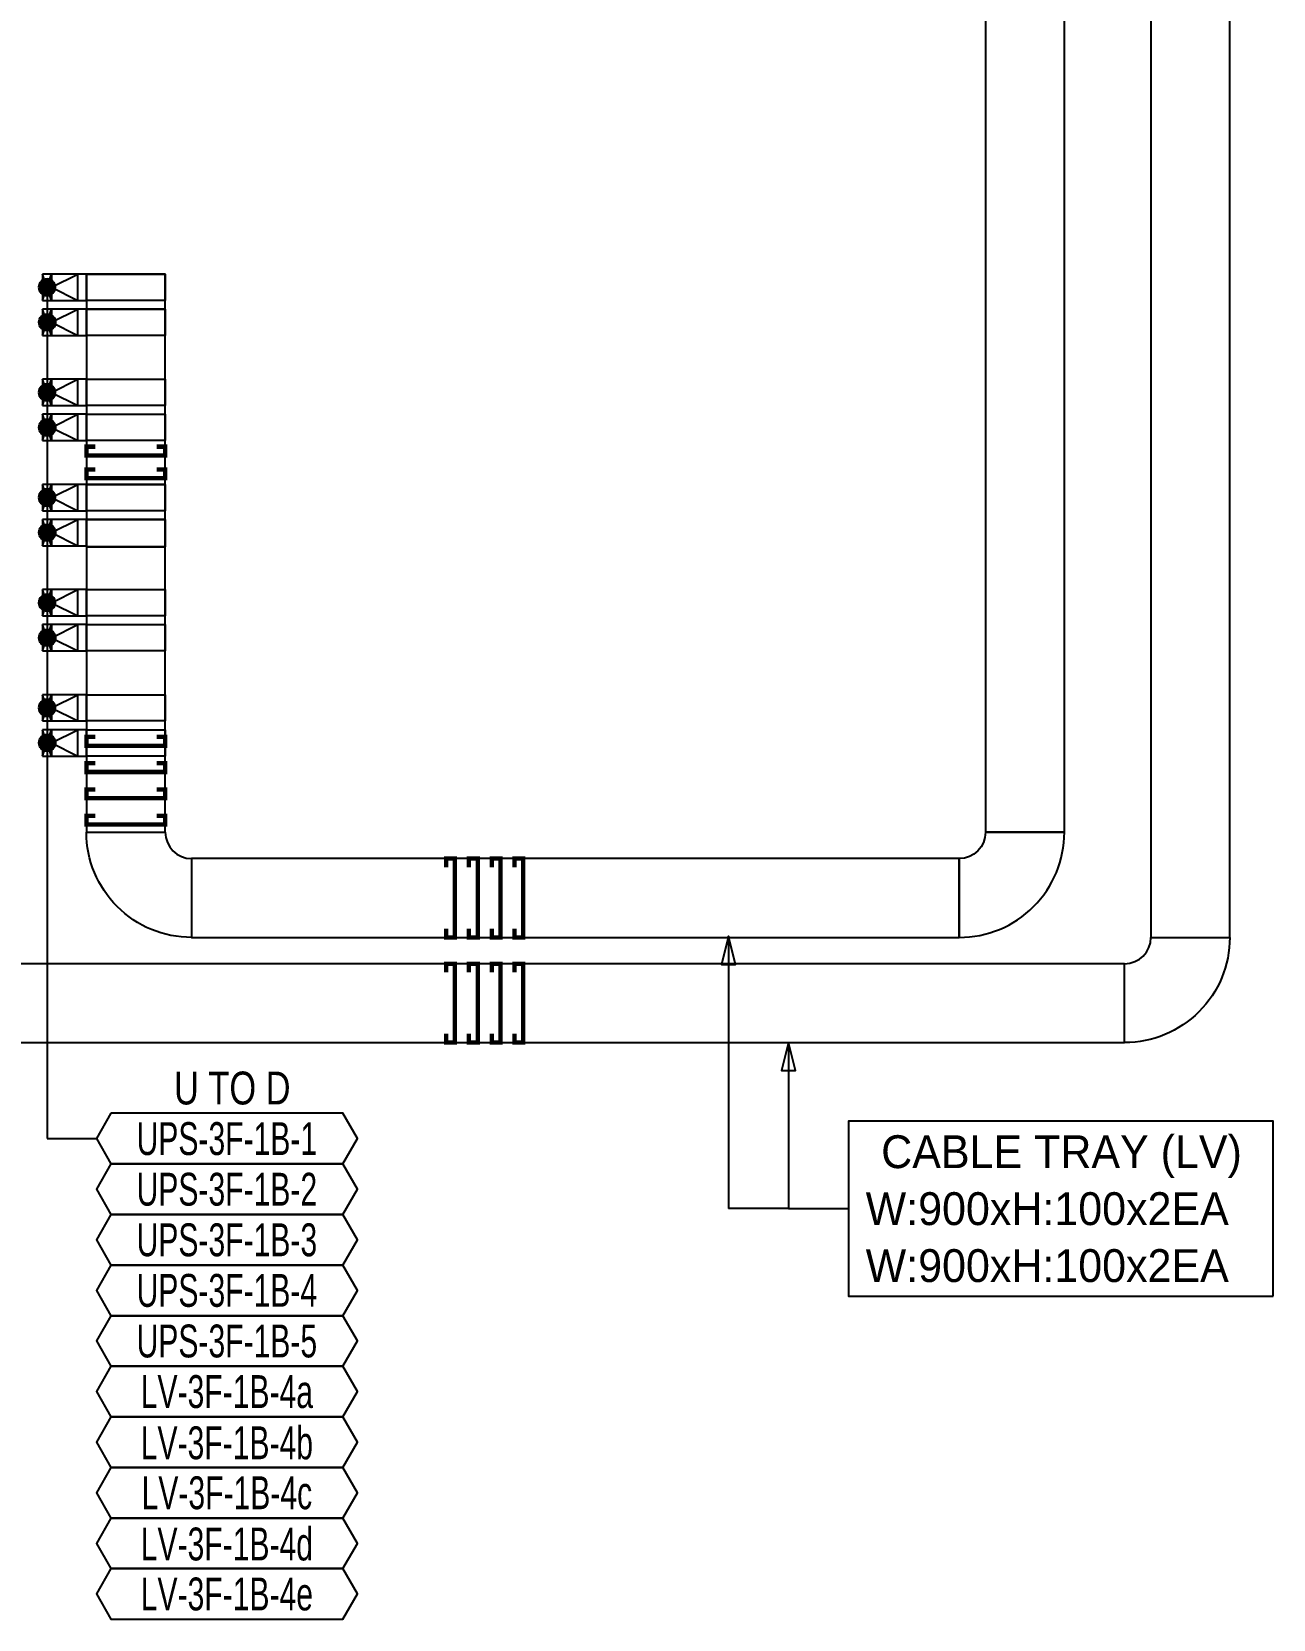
# Model space of a CAD drawing. Header units: millimetres. Extents: x 31670 to 374393, y -351975 to 839589.
# Drawn here: x 120231 to 134400, y 462823 to 480943 of the extents above; entities that cross this region are included whole.
import ezdxf
from ezdxf.enums import TextEntityAlignment as Align

# ---------------------------------------------------------------- set-up
doc = ezdxf.new("R2010")
doc.units = ezdxf.units.MM
doc.header["$LTSCALE"] = 150
for name, color, linetype in [('-----26 Electrical Cable Tray_HV_N', 30, 'Continuous'), ('-----26 Electrical Cable Tray_LV_UPS1', 6, 'Continuous'), ('-----26 Electrical Cable Tray_LV_UPS2', 2, 'Continuous'), ('-----29 주기', 1, 'Continuous'), ('-----30 Text', 2, 'Continuous'), ('-----99 Cable Schedule', 2, 'Continuous')]:
    doc.layers.add(name, color=color, linetype=linetype)
doc.styles.add('ELEC', font='')
doc.styles.get('ELEC').set_extended_font_data('Dotum')

# ---------------------------------------------------------------- blocks, each defined once
blk = doc.blocks.new('A$550585017316')
at = {"color": 0}
for p, q in [((400, 300), (0, 300)), ((0, 300), (0, 0)), ((500, 300), (400, 300)), ((500, 0), (500, 300)), ((0, 0), (400, 0)), ((400, 0), (500, 0))]:
    blk.add_line(p, q, dxfattribs=at)
at = {"color": 8}
for p, q in [((100, 0), (0, 300)), ((0, 0), (100, 300)), ((100, 150), (400, 300)), ((100, 300), (100, 0)), ((400, 0), (400, 300)), ((100, 150), (400, 0))]:
    blk.add_line(p, q, dxfattribs=at)
blk = doc.blocks.new('A$C9a0ab699')
h = blk.add_hatch(color=0)
edge = h.paths.add_edge_path()
edge.add_arc((64.00719340983778, 64.00719340983778), 64.0071934098378, 720.0000000000341, 1080.000000000034, ccw=False)
at = {"color": 0}
blk.add_circle((64.00719340983778, 64.00719340983778), 64.0071934098378, dxfattribs=at)

msp = doc.modelspace()

# ---------------------------------------------------------------- linework, layer by layer
at = {"layer": '-----26 Electrical Cable Tray_HV_N', "color": 1}
for p, q in [((128868.6259504194, 467509.2573009114), (128183.6449208446, 467509.2573009114)), ((129553.6069798315, 467506.08961607), (128868.6259502567, 467506.08961607))]:
    msp.add_line(p, q, dxfattribs=at)
msp.add_lwpolyline([(128183.6444547374, 470617.8330690305), (128103.6444547374, 470297.8330690305), (128263.6444547374, 470297.8330690305), (128183.6444547374, 470617.8330690305), (128183.6449208446, 467509.2573009114)], dxfattribs=at)
at = {"layer": '-----26 Electrical Cable Tray_HV_N', "color": 1, "elevation": 3.247652379101243e-10}
msp.add_lwpolyline([(128868.6260171974, 469405.0142936842), (128788.6260171974, 469085.0142936842), (128948.6260171974, 469085.0142936842), (128868.6260171974, 469405.0142936842), (128868.6259502567, 467506.08961607)], dxfattribs=at)
at = {"layer": '-----26 Electrical Cable Tray_HV_N', "color": 1, "elevation": 6.49530475820247e-10}
msp.add_lwpolyline([(134399.6263819708, 466509.2573009114), (134399.6263819708, 468509.2573009114), (129553.6069798315, 468509.2573009114), (129553.6069798315, 466509.2573009114)], close=True, dxfattribs=at)
at = {"layer": '-----26 Electrical Cable Tray_LV_UPS1'}
for points, elevation in [([(133003.568993891, 470605.0137205445), (133903.5689938909, 470605.0137205445), (133903.5302355582, 491655.0192670191), (133003.5302355583, 491655.0192670191)], 3.247652379101243e-10), ([(133003.568993891, 470605.0137205445), (133903.5689938909, 470605.0137205445), (133903.5302355582, 491655.0192670191), (133003.5302355583, 491655.0192670191)], 3.247652379101243e-10), ([(131115.5674277107, 471805.01267781), (132015.5674277106, 471805.01267781), (132015.571875288, 484305.0135400227), (131115.571875288, 484305.0135400227)], -2.703773425215623e-08), ([(131115.5674277107, 471805.01267781), (132015.5674277106, 471805.01267781), (132015.571875288, 484305.0135400227), (131115.571875288, 484305.0135400227)], -2.703773425215623e-08), ([(120854.5695667256, 471805.0169652536), (121754.5695667255, 471805.0169652536), (121754.5708990794, 478174.2234826541), (120854.5708990795, 478174.2234826541)], -3.999108645281667e-08), ([(120854.5706706454, 478175.8104017645), (121754.5708721486, 478175.8103983576), (121754.5708721486, 477875.8103983576), (120854.5706706454, 477875.8104017645)], -3.999108645281667e-08), ([(120854.5706706454, 476975.8104017645), (121754.5708721486, 476975.8103983576), (121754.5708721486, 476675.8103983576), (120854.5706706454, 476675.8104017645)], -3.999108645281667e-08), ([(120854.5695667256, 471805.0169652536), (121754.5695667255, 471805.0169652536), (121754.5708867949, 475774.2234837188), (120854.5708867949, 475774.2234837188)], -1.997648083490041e-08), ([(120854.5706706454, 475775.8104017645), (121754.5708721486, 475775.8103983576), (121754.5708721486, 475475.8103983576), (120854.5706706454, 475475.8104017645)], -3.999108645281667e-08), ([(120854.5706706454, 474575.8104017645), (121754.5708721486, 474575.8103983576), (121754.5708721486, 474275.8103983576), (120854.5706706454, 474275.8104017645)], -3.999108645281667e-08), ([(120854.5706706454, 473375.8104017645), (121754.5708721486, 473375.8103983576), (121754.5708721486, 473075.8103983576), (120854.5706706454, 473075.8104017645)], -3.999108645281667e-08), ([(122054.56989854, 471505.0169652535), (122054.56989854, 470605.0169652536), (130815.5674277106, 470605.0126778101), (130815.5674277106, 471505.01267781)], 3.247652379101243e-10), ([(122054.56989854, 471505.0169652535), (122054.56989854, 470605.0169652536), (130815.5674277106, 470605.0126778101), (130815.5674277106, 471505.01267781)], 3.247652379101243e-10), ([(117303.5700825595, 470305.0168339579), (117303.5700825595, 469405.016833958), (132703.568993891, 469405.0137205445), (132703.568993891, 470305.0137205445)], 3.247652379101243e-10), ([(117303.5700825595, 470305.0167248891), (117303.5700825595, 469405.0167248891), (132703.568993891, 469405.0137205445), (132703.568993891, 470305.0137205445)], 3.247652379101243e-10)]:
    msp.add_lwpolyline(points, close=True, dxfattribs=dict(at, elevation=elevation))
at = {"layer": '-----26 Electrical Cable Tray_LV_UPS1', "ltscale": 7.5, "const_width": 50}
for points, elevation in [([(121654.5667442848, 475946.6109542067), (121754.5667442848, 475946.6109542067), (121754.5667442848, 475846.6109542067), (120854.6370686557, 475846.6255038407), (120854.6370686557, 475946.6255038407), (120954.6370686557, 475946.6255038407)], -1.545434116767721e-08), ([(121654.4997229504, 472293.1446299443), (121754.4997229504, 472293.1446299443), (121754.4997229504, 472193.1446299443), (120854.5700473214, 472193.1591795784), (120854.5700473214, 472293.1591795784), (120954.5700473214, 472293.1591795784)], -1.99764808348713e-08), ([(121654.4997229504, 471993.1446299443), (121754.4997229504, 471993.1446299443), (121754.4997229504, 471893.1446299443), (120854.5700473214, 471893.1591795784), (120854.5700473214, 471993.1591795784), (120954.5700473214, 471993.1591795784)], -1.99764808348713e-08), ([(125479.8461627175, 471405.0191565961), (125479.8461627175, 471505.0191565961), (125579.8461627175, 471505.0191565961), (125579.8316130834, 470605.0894809671), (125479.8316130834, 470605.0894809671), (125479.8316130834, 470705.0894809671)], -4.197374429283965e-09), ([(125739.6621716087, 471405.0144308959), (125739.6621716087, 471505.0144308959), (125839.6621716087, 471505.0144308959), (125839.6476219746, 470605.0847552668), (125739.6476219746, 470605.0847552668), (125739.6476219746, 470705.0847552668)], 3.247652379101243e-10), ([(125479.8459201138, 470205.019221528), (125479.8459201138, 470305.019221528), (125579.8459201138, 470305.019221528), (125579.8313704798, 469405.089545899), (125479.8313704798, 469405.089545899), (125479.8313704798, 469505.089545899)], -4.197374429283965e-09), ([(125739.6619290051, 470205.0144958278), (125739.6619290051, 470305.0144958278), (125839.6619290051, 470305.0144958278), (125839.647379371, 469405.0848201988), (125739.647379371, 469405.0848201988), (125739.647379371, 469505.0848201988)], 3.247652379101243e-10)]:
    msp.add_lwpolyline(points, dxfattribs=dict(at, elevation=elevation))
at = {"layer": '-----26 Electrical Cable Tray_LV_UPS1'}
msp.add_lwpolyline([(120854.570771397, 475061.4107707366), (121754.5707713969, 475061.4107707366), (121754.5714194113, 475775.8104028293), (120854.5714194114, 475775.8104028293)], close=True, dxfattribs=at)
for points, elevation in [([(121754.56989854, 471805.0169652536), (121754.56989854, 471805.0169652536, 0.414213562373095), (122054.56989854, 471505.0169652536), (122054.56989854, 471505.0169652536), (122054.56989854, 470605.0169652536, -0.4142135623731661), (120854.56989854, 471805.0169652536)], 3.247652379101243e-10), ([(121754.56989854, 471805.0169652536), (121754.56989854, 471805.0169652536, 0.414213562373095), (122054.56989854, 471505.0169652536), (122054.56989854, 471505.0169652536), (122054.56989854, 470605.0169652536, -0.4142135623731661), (120854.56989854, 471805.0169652536)], 3.247652379101243e-10), ([(131115.5674277106, 471805.01267781), (131115.5674277106, 471805.01267781, -0.414213562373095), (130815.5674277106, 471505.01267781), (130815.5674277106, 471505.01267781), (130815.5674277106, 470605.01267781, 0.4142135623731661), (132015.5674277106, 471805.01267781)], -1.767328348250159e-08), ([(131115.5674277106, 471805.01267781), (131115.5674277106, 471805.01267781, -0.414213562373095), (130815.5674277106, 471505.01267781), (130815.5674277106, 471505.01267781), (130815.5674277106, 470605.01267781, 0.4142135623731661), (132015.5674277106, 471805.01267781)], -1.767328348250159e-08), ([(132703.568993891, 470305.0137205445), (132703.568993891, 470305.0137205445, 0.414213562373095), (133003.568993891, 470605.0137205445), (133003.568993891, 470605.0137205445), (133903.568993891, 470605.0137205445, -0.4142135623731661), (132703.568993891, 469405.0137205445)], 3.247652379101243e-10), ([(132703.568993891, 470305.0137205445), (132703.568993891, 470305.0137205445, 0.414213562373095), (133003.568993891, 470605.0137205445), (133003.568993891, 470605.0137205445), (133903.568993891, 470605.0137205445, -0.4142135623731661), (132703.568993891, 469405.0137205445)], 3.247652379101243e-10)]:
    msp.add_lwpolyline(points, format="xyb", close=True, dxfattribs=dict(at, elevation=elevation))
at = {"layer": '-----26 Electrical Cable Tray_LV_UPS2'}
for points, elevation in [([(133003.5686755499, 470605.0137205445), (133903.5686755499, 470605.0137205445), (133903.5268445337, 490755.0211313679), (133003.5268445337, 490755.0211313679)], 3.247652379101243e-10), ([(133003.5686755499, 470605.0137205445), (133903.5686755499, 470605.0137205445), (133903.5268445337, 490755.0211313679), (133003.5268445338, 490755.0211313679)], 3.247652379101243e-10), ([(131115.5671093696, 471805.01267781), (132015.5671093696, 471805.01267781), (132015.571875288, 484305.0135400227), (131115.571875288, 484305.0135400227)], -2.703773425215623e-08), ([(131115.5671093696, 471805.01267781), (132015.5671093696, 471805.01267781), (132015.571875288, 484305.0135400227), (131115.571875288, 484305.0135400227)], -2.703773425215623e-08), ([(120854.5695667256, 471805.0169652536), (121754.5695667256, 471805.0169652536), (121754.57087091, 477774.2234837188), (120854.57087091, 477774.2234837188)], -3.999108645281667e-08), ([(120854.5706706454, 477775.8104017645), (121754.5708721486, 477775.8103983576), (121754.5708721486, 477475.8103983576), (120854.5706706454, 477475.8104017645)], -3.999108645281667e-08), ([(120854.5706706454, 476575.8104017645), (121754.5708721486, 476575.8103983576), (121754.5708721486, 476275.8103983576), (120854.5706706454, 476275.8104017645)], -3.999108645281667e-08), ([(120854.5706706454, 475375.8104017645), (121754.5708721486, 475375.8103983576), (121754.5696686695, 475061.4107690331), (120854.5694671663, 475061.4107724401)], -3.999108645281667e-08), ([(120854.5695667256, 471805.0169652536), (121754.5695667255, 471805.0169652536), (121754.5708854684, 475374.2234837188), (120854.5708854685, 475374.2234837188)], -1.997648083490041e-08), ([(120854.5706706454, 474175.8104017645), (121754.5708721486, 474175.8103983576), (121754.5708721486, 473875.8103983576), (120854.5706706454, 473875.8104017645)], -3.999108645281667e-08), ([(120854.5706706454, 472975.8104017645), (121754.5708721486, 472975.8103983576), (121754.5708721486, 472675.8103983576), (120854.5706706454, 472675.8104017645)], -3.999108645281667e-08), ([(122054.56989854, 471505.0169652535), (122054.56989854, 470605.0169652536), (130815.5674277106, 470605.0126778101), (130815.5674277106, 471505.01267781)], 3.247652379101243e-10), ([(122054.56989854, 471505.0169652535), (122054.56989854, 470605.0169652536), (130815.5674277106, 470605.0126778101), (130815.5674277106, 471505.01267781)], 3.247652379101243e-10), ([(117303.5700825595, 470305.0168339579), (117303.5700825595, 469405.016833958), (132703.568993891, 469405.0126511218), (132703.568993891, 470305.0126511218)], 3.247652379101243e-10), ([(117303.5700825595, 470305.0167248891), (117303.5700825595, 469405.0167248891), (132703.568993891, 469405.0137205445), (132703.568993891, 470305.0137205445)], 3.247652379101243e-10)]:
    msp.add_lwpolyline(points, close=True, dxfattribs=dict(at, elevation=elevation))
at = {"layer": '-----26 Electrical Cable Tray_LV_UPS2', "ltscale": 7.5, "const_width": 50}
for points, elevation in [([(121654.5709448662, 476206.4269631064), (121754.5709448662, 476206.4269631064), (121754.5709448662, 476106.4269631064), (120854.6412692372, 476106.4415127404), (120854.6412692372, 476206.4415127404), (120954.6412692372, 476206.4415127404)], -1.99764808348713e-08), ([(121654.4997229504, 472893.1446299443), (121754.4997229504, 472893.1446299443), (121754.4997229504, 472793.1446299443), (120854.5700473214, 472793.1591795784), (120854.5700473214, 472893.1591795784), (120954.5700473214, 472893.1591795784)], -1.99764808348713e-08), ([(121654.4997229504, 472593.1446299443), (121754.4997229504, 472593.1446299443), (121754.4997229504, 472493.1446299443), (120854.5700473214, 472493.1591795784), (120854.5700473214, 472593.1591795784), (120954.5700473214, 472593.1591795784)], -1.99764808348713e-08), ([(124960.2141449181, 471405.0275577589), (124960.2141449181, 471505.0275577589), (125060.2141449181, 471505.0275577589), (125060.199595284, 470605.0978821299), (124960.199595284, 470605.0978821299), (124960.199595284, 470705.0978821299)], -1.324165376367214e-08), ([(125220.0301538178, 471405.0233571775), (125220.0301538178, 471505.0233571775), (125320.0301538178, 471505.0233571775), (125320.0156041837, 470605.0936815485), (125220.0156041837, 470605.0936815485), (125220.0156041837, 470705.0936815485)], -8.719514096478055e-09), ([(124960.2139023144, 470205.0276226908), (124960.2139023144, 470305.0276226908), (125060.2139023144, 470305.0276226908), (125060.1993526804, 469405.0979470618), (124960.1993526804, 469405.0979470618), (124960.1993526804, 469505.0979470618)], -1.324165376367214e-08), ([(125220.0299112141, 470205.0234221094), (125220.0299112141, 470305.0234221094), (125320.0299112141, 470305.0234221094), (125320.0153615801, 469405.0937464804), (125220.0153615801, 469405.0937464804), (125220.0153615801, 469505.0937464804)], -8.719514096478055e-09)]:
    msp.add_lwpolyline(points, dxfattribs=dict(at, elevation=elevation))
at = {"layer": '-----26 Electrical Cable Tray_LV_UPS2'}
msp.add_lwpolyline([(120854.5695679179, 475061.4107707366), (121754.5695679178, 475061.4107707366), (121754.5714180849, 475375.8104028293), (120854.571418085, 475375.8104028293)], close=True, dxfattribs=at)
for points, elevation in [([(121754.56989854, 471805.0169652536), (121754.56989854, 471805.0169652536, 0.414213562373095), (122054.56989854, 471505.0169652536), (122054.56989854, 471505.0169652536), (122054.56989854, 470605.0169652536, -0.4142135623731661), (120854.56989854, 471805.0169652536)], 3.247652379101243e-10), ([(121754.56989854, 471805.0169652536), (121754.56989854, 471805.0169652536, 0.414213562373095), (122054.56989854, 471505.0169652536), (122054.56989854, 471505.0169652536), (122054.56989854, 470605.0169652536, -0.4142135623731661), (120854.56989854, 471805.0169652536)], 3.247652379101243e-10), ([(131115.5674277106, 471805.01267781), (131115.5674277106, 471805.01267781, -0.414213562373095), (130815.5674277106, 471505.01267781), (130815.5674277106, 471505.01267781), (130815.5674277106, 470605.01267781, 0.4142135623731661), (132015.5674277106, 471805.01267781)], -1.767328348250159e-08), ([(131115.5674277106, 471805.01267781), (131115.5674277106, 471805.01267781, -0.414213562373095), (130815.5674277106, 471505.01267781), (130815.5674277106, 471505.01267781), (130815.5674277106, 470605.01267781, 0.4142135623731661), (132015.5674277106, 471805.01267781)], -1.767328348250159e-08), ([(132703.568993891, 470305.0137205445), (132703.568993891, 470305.0137205445, 0.414213562373095), (133003.568993891, 470605.0137205445), (133003.568993891, 470605.0137205445), (133903.568993891, 470605.0137205445, -0.4142135623731661), (132703.568993891, 469405.0137205445)], 3.247652379101243e-10), ([(132703.568993891, 470305.0137205445), (132703.568993891, 470305.0137205445, 0.414213562373095), (133003.568993891, 470605.0137205445), (133003.568993891, 470605.0137205445), (133903.568993891, 470605.0137205445, -0.4142135623731661), (132703.568993891, 469405.0137205445)], 3.247652379101243e-10)]:
    msp.add_lwpolyline(points, format="xyb", close=True, dxfattribs=dict(at, elevation=elevation))
at = {"layer": '-----29 주기', "elevation": -1.997648083490041e-08}
for points in [[(121134.4898183428, 468597.6137656394), (120967.7799281309, 468308.8637656378), (121134.4898183452, 468020.1137656343), (123780.300697452, 468020.1137656343), (123947.0105876754, 468308.8637656378), (123780.3006974495, 468597.6137656394)], [(121134.4898183452, 468020.1137656343), (120967.7799281333, 467731.3637656327), (121134.4898183477, 467442.6137656292), (123780.3006974544, 467442.6137656292), (123947.0105876779, 467731.3637656327), (123780.300697452, 468020.1137656343)], [(121134.4898183284, 467442.6137656292), (120967.7799281165, 467153.8637656276), (121134.4898183309, 466865.1137656241), (123780.3006974376, 466865.1137656241), (123947.0105876611, 467153.8637656276), (123780.3006974352, 467442.6137656292)], [(121134.4898183309, 466865.1137656241), (120967.7799281189, 466576.3637656224), (121134.4898183333, 466287.6137656189), (123780.30069744, 466287.6137656189), (123947.0105876635, 466576.3637656224), (123780.3006974376, 466865.1137656241)], [(121134.4898183324, 466287.6137656189), (120967.7799281204, 465998.8637656173), (121134.4898183348, 465710.1137656138), (123780.3006974416, 465710.1137656138), (123947.010587665, 465998.8637656173), (123780.3006974391, 466287.6137656189)], [(121134.4898183348, 465710.1137656138), (120967.7799281229, 465421.3637656122), (121134.4898183374, 465132.6137656087), (123780.3006974441, 465132.6137656087), (123947.0105876675, 465421.3637656122), (123780.3006974416, 465710.1137656138)], [(121134.4898182814, 465132.6137656087), (120967.7799280695, 464843.8637656071), (121134.489818284, 464555.1137656036), (123780.3006973907, 464555.1137656036), (123947.0105876141, 464843.8637656071), (123780.3006973882, 465132.6137656087)], [(121134.4898182839, 464555.1137656036), (120967.779928072, 464266.3637656019), (121134.4898182865, 463977.6137655984), (123780.3006973931, 463977.6137655984), (123947.0105876167, 464266.3637656019), (123780.3006973908, 464555.1137656036)], [(121134.4898182864, 463977.6137655984), (120967.7799280745, 463688.8637655968), (121134.4898182889, 463400.1137655933), (123780.3006973956, 463400.1137655933), (123947.0105876192, 463688.8637655968), (123780.3006973932, 463977.6137655984)], [(121134.4898182879, 463400.1137655933), (120967.779928076, 463111.3637655917), (121134.4898182905, 462822.6137655882), (123780.3006973971, 462822.6137655882), (123947.0105876207, 463111.3637655917), (123780.3006973948, 463400.1137655933)]]:
    msp.add_lwpolyline(points, close=True, dxfattribs=at)
at = {"layer": '-----99 Cable Schedule', "color": 1}
for p, q in [((120407.8168262632, 478016.0719349111, -1.997648083490041e-08), (120407.8168262632, 468308.8637656378, -1.997648083490041e-08)), ((120407.8168262632, 468308.8637656378, -1.997648083490041e-08), (120967.7799281309, 468308.8637656378, -1.997648083490041e-08))]:
    msp.add_line(p, q, dxfattribs=at)

# ---------------------------------------------------------------- block references
at = {"layer": '-----26 Electrical Cable Tray_LV_UPS1'}
for p in [(120354.5706706454, 477875.8104017645, -1.997648083490041e-08), (120354.5706706454, 476675.8104017645, -1.997648083490041e-08), (120354.5706706454, 475475.8104017645, -1.997648083490041e-08), (120354.5706706454, 474275.8104017645, -1.997648083490041e-08), (120354.5706706454, 473075.8104017645, -1.997648083490041e-08)]:
    msp.add_blockref('A$550585017316', p, dxfattribs=at)
at = {"layer": '-----26 Electrical Cable Tray_LV_UPS2'}
for p in [(120354.5706706454, 477475.8104017645, -1.997648083490041e-08), (120354.5706706454, 476275.8104017645, -1.997648083490041e-08), (120354.5706706454, 475075.8104017645, -1.997648083490041e-08), (120354.5706706454, 473875.8104017645, -1.997648083490041e-08), (120354.5706706454, 472675.8104017645, -1.997648083490041e-08)]:
    msp.add_blockref('A$550585017316', p, dxfattribs=at)
at = {"layer": '-----99 Cable Schedule', "color": 1, "xscale": -1.5, "yscale": 1.5, "zscale": 1.5, "rotation": 180}
for p in [(120308.5598805306, 478121.8211918793, -1.997648083490041e-08), (120308.5598805306, 476921.8211918793, -1.997648083490041e-08), (120308.5598805306, 475721.8211918793, -1.997648083490041e-08), (120308.5598805306, 474521.8211918793, -1.997648083490041e-08), (120308.5598805306, 473321.8211918793, -1.997648083490041e-08)]:
    msp.add_blockref('A$C9a0ab699', p, dxfattribs=at)
at = {"layer": '-----99 Cable Schedule', "color": 1, "xscale": 1.5, "yscale": 1.5, "zscale": 1.5}
for p in [(120311.4320962399, 477529.7996116497, -1.997648083490041e-08), (120311.4320962399, 476329.7996116497, -1.997648083490041e-08), (120311.4320962399, 475129.7996116497, -1.997648083490041e-08), (120311.4320962399, 473929.7996116497, -1.997648083490041e-08), (120311.4320962399, 472729.7996116497, -1.997648083490041e-08)]:
    msp.add_blockref('A$C9a0ab699', p, dxfattribs=at)

# ---------------------------------------------------------------- texts
at = {"layer": '-----26 Electrical Cable Tray_LV_UPS1', "style": 'ELEC'}
msp.add_text('W:900xH:100x2EA', height=375, dxfattribs=at).set_placement((129747.7674945896, 466859.2573009114), align=Align.MIDDLE_LEFT)
at = {"layer": '-----26 Electrical Cable Tray_LV_UPS2', "style": 'ELEC'}
for s, p in [('CABLE TRAY (LV)', (129925.3455135855, 468159.2573009114)), ('W:900xH:100x2EA', (129747.7674945896, 467509.2573009114))]:
    msp.add_text(s, height=375, dxfattribs=at).set_placement(p, align=Align.MIDDLE_LEFT)
at = {"layer": '-----30 Text', "linetype": 'Continuous', "style": 'ELEC', "width": 0.7}
for s, p in [('UPS-3F-1B-1', (122457.3952578974, 468308.8637656369, -1.980719365982212e-08)), ('UPS-3F-1B-2', (122457.3952578998, 467731.3637656317, -1.980719365982212e-08)), ('UPS-3F-1B-3', (122457.395257883, 467153.8637656266, -1.980719365982212e-08)), ('UPS-3F-1B-4', (122457.3952578855, 466576.3637656215, -1.980719365982212e-08)), ('UPS-3F-1B-5', (122457.395257887, 465998.8637656164, -1.980719365982212e-08)), ('LV-3F-1B-4a', (122457.3952578894, 465421.3637656113, -1.970480606872508e-08)), ('LV-3F-1B-4b', (122457.395257836, 464843.8637656061, -1.970480606872508e-08)), ('LV-3F-1B-4c', (122457.3952578385, 464266.363765601, -1.970480606872508e-08)), ('LV-3F-1B-4d', (122457.395257841, 463688.8637655959, -1.970480606872508e-08)), ('LV-3F-1B-4e', (122457.3952578425, 463111.3637655908, -1.970480606872508e-08))]:
    msp.add_text(s, height=375, dxfattribs=at).set_placement(p, align=Align.MIDDLE)
at = {"layer": '-----99 Cable Schedule', "style": 'ELEC', "width": 0.8}
msp.add_text('U TO D', height=375, dxfattribs=at).set_placement((122519.0160810745, 468886.3637656421, -2.004222300295812e-08), align=Align.MIDDLE)

doc.saveas('drawing.dxf')
